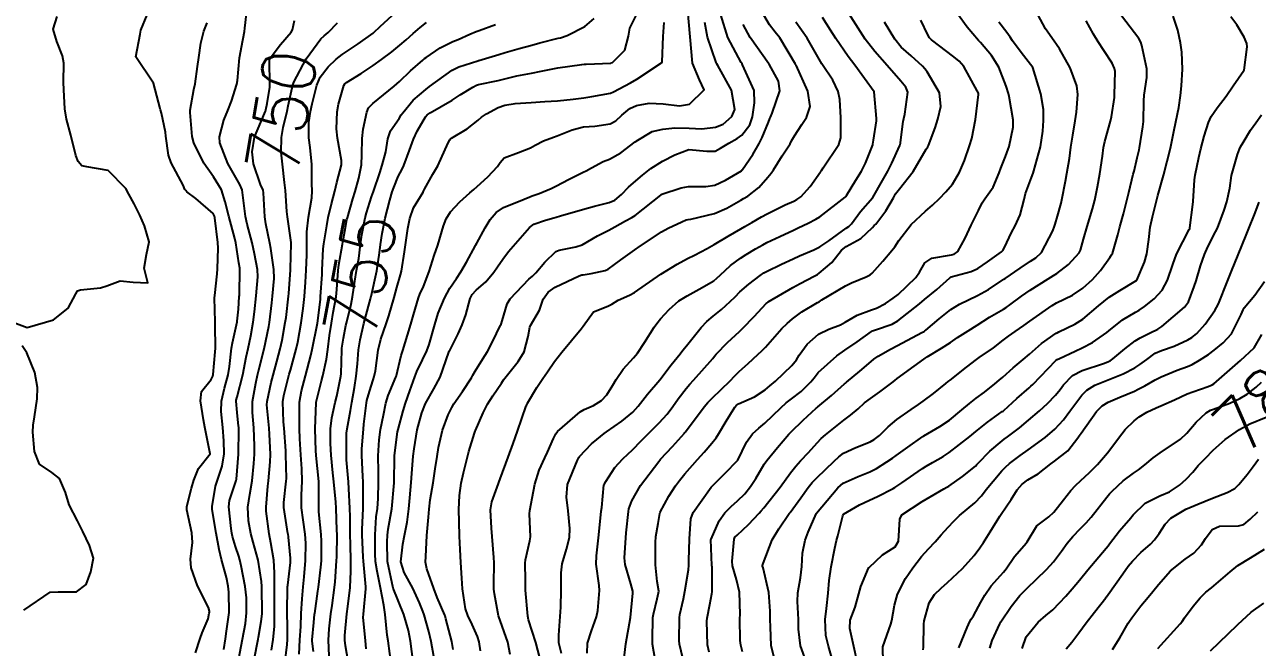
# Model space of a CAD drawing. Header units: metres. Extents: x 307586 to 320046, y 7427249 to 7434250.
# Drawn here: x 318041.1 to 318134.6, y 7431218.9 to 7431266.1 of the extents above; entities that cross this region are included whole.
import ezdxf
from ezdxf.enums import TextEntityAlignment as Align

# ---------------------------------------------------------------- set-up
doc = ezdxf.new("R2010")
doc.units = ezdxf.units.M
doc.header["$MEASUREMENT"] = 0
for name, color, linetype in [('Cotas', 45, 'Continuous'), ('Curvas de Nivel 1m', 11, 'Continuous'), ('Curvas de Nivel 5m', 15, 'Continuous')]:
    doc.layers.add(name, color=color, linetype=linetype)
doc.styles.add('Style-STANDARD', font='STANDARD.shx')

msp = doc.modelspace()

# ---------------------------------------------------------------- linework, layer by layer
at = {"layer": 'Curvas de Nivel 1m', "flags": 128}
for points, elevation in [([(318057.248, 7431217.527), (318057.533, 7431218.999), (318057.634, 7431219.524), (318057.845, 7431220.707), (318057.931, 7431221.521), (318057.928, 7431222.647), (318057.841, 7431223.522), (318057.53, 7431225.082), (318057.435, 7431225.527), (318057.363, 7431225.795), (318057.103, 7431226.544), (318056.868, 7431227.3), (318056.818, 7431227.543), (318056.766, 7431227.894), (318056.597, 7431229.545), (318056.653, 7431230.032), (318057.149, 7431231.54), (318057.164, 7431231.648), (318057.319, 7431233.538), (318057.346, 7431235.403), (318057.339, 7431235.538), (318057.33, 7431235.654), (318057.224, 7431236.687), (318057.152, 7431237.541), (318057.159, 7431237.615), (318057.236, 7431237.869), (318057.648, 7431239.534), (318057.919, 7431240.885), (318058.049, 7431241.529), (318058.255, 7431242.488), (318058.436, 7431243.523), (318058.531, 7431244.305), (318058.656, 7431245.52), (318058.788, 7431246.959), (318058.765, 7431247.519), (318058.545, 7431248.702), (318058.355, 7431249.525), (318057.981, 7431250.944), (318057.856, 7431251.533), (318057.816, 7431251.943), (318057.608, 7431253.537), (318057.429, 7431253.96), (318056.516, 7431255.549), (318055.914, 7431257.11), (318055.884, 7431257.556), (318056.214, 7431258.824), (318056.508, 7431259.55), (318056.801, 7431260.25), (318057.202, 7431261.543), (318057.247, 7431261.821), (318057.398, 7431263.541), (318057.416, 7431263.67), (318057.555, 7431264.345), (318057.779, 7431265.537), (318057.817, 7431265.778), (318058.015, 7431267.534)], 749), ([(318039.611, 7431243.747), (318041.297, 7431243.114), (318043.303, 7431243.7), (318044.416, 7431244.59), (318044.983, 7431245.684), (318045.12, 7431245.897), (318045.336, 7431245.987), (318046.872, 7431246.13), (318047.339, 7431246.267), (318048.344, 7431246.646), (318049.342, 7431246.559), (318050.454, 7431246.507), (318050.181, 7431247.622), (318050.339, 7431248.645), (318050.542, 7431249.618), (318050.191, 7431250.822), (318049.834, 7431251.626), (318049.412, 7431252.498), (318049.004, 7431253.222), (318048.782, 7431253.64), (318047.443, 7431255.01), (318045.837, 7431255.287), (318045.448, 7431255.363), (318045.179, 7431255.683), (318044.983, 7431256.159), (318044.615, 7431257.689), (318044.29, 7431258.887), (318044.161, 7431259.693), (318044.092, 7431261.116), (318044.064, 7431261.695), (318044.084, 7431263.148), (318043.991, 7431263.696), (318043.559, 7431264.772), (318043.273, 7431265.705), (318043.583, 7431266.678)], 746), ([(318054.077, 7431218.494), (318054.412, 7431219.566), (318054.572, 7431220.012), (318055.036, 7431221.072), (318055.111, 7431221.49), (318055.116, 7431221.559), (318055.116, 7431221.631), (318055.047, 7431221.919), (318054.208, 7431223.569), (318053.725, 7431224.932), (318053.686, 7431225.574), (318053.836, 7431226.842), (318053.783, 7431227.573), (318053.405, 7431229.303), (318053.41, 7431229.577), (318053.772, 7431230.955), (318053.939, 7431231.572), (318054.285, 7431232.456), (318055.183, 7431233.56), (318054.764, 7431235.564), (318054.664, 7431236.12), (318054.434, 7431237.568), (318054.53, 7431238.278), (318055.249, 7431239.185), (318055.376, 7431239.435), (318055.4, 7431239.559), (318055.559, 7431241.277), (318055.572, 7431241.557), (318055.568, 7431243.29), (318055.564, 7431243.557), (318055.518, 7431245.37), (318055.524, 7431245.558), (318055.711, 7431247.195), (318055.737, 7431247.556), (318055.788, 7431249.136), (318055.761, 7431249.556), (318055.53, 7431251.43), (318055.501, 7431251.559), (318055.405, 7431251.757), (318054.099, 7431252.89), (318053.421, 7431253.398), (318053.325, 7431253.484), (318053.264, 7431253.582), (318053.12, 7431253.892), (318052.221, 7431255.598), (318052.023, 7431256.166), (318051.825, 7431257.605), (318051.785, 7431257.914), (318051.49, 7431259.362), (318051.417, 7431259.611), (318051.392, 7431259.714), (318050.882, 7431261.616), (318049.543, 7431263.63), (318049.86, 7431265.336), (318049.92, 7431265.627), (318050.398, 7431266.808)], 747), ([(318060.83, 7431217.657), (318061.009, 7431219.107), (318061.05, 7431219.489), (318061.053, 7431219.529), (318061.028, 7431220.496), (318061.005, 7431221.49), (318061.004, 7431221.529), (318061.053, 7431223.49), (318061.065, 7431223.604), (318061.261, 7431225.317), (318061.277, 7431225.487), (318061.273, 7431225.666), (318061.111, 7431227.254), (318061.086, 7431227.49), (318061.078, 7431227.526), (318060.766, 7431229.494), (318060.76, 7431229.873), (318060.949, 7431231.492), (318060.96, 7431231.697), (318060.923, 7431233.493), (318060.907, 7431233.772), (318060.777, 7431235.494), (318060.741, 7431235.972), (318060.69, 7431237.495), (318060.753, 7431237.98), (318061.147, 7431239.491), (318061.168, 7431239.577), (318061.259, 7431239.883), (318061.699, 7431241.484), (318061.82, 7431242.014), (318062.069, 7431243.479), (318062.23, 7431244.565), (318062.328, 7431245.475), (318062.416, 7431246.546), (318062.465, 7431247.473), (318062.511, 7431248.62), (318062.507, 7431249.473), (318062.505, 7431250.354), (318062.634, 7431251.472), (318062.892, 7431252.942), (318062.913, 7431253.468), (318062.895, 7431254.004), (318062.893, 7431255.468), (318062.758, 7431256.763), (318062.665, 7431257.472), (318062.652, 7431258.64), (318062.782, 7431259.471), (318062.91, 7431260.06), (318063.258, 7431261.464), (318063.529, 7431262.083), (318064.119, 7431262.872), (318064.741, 7431263.448), (318065.194, 7431263.798), (318065.552, 7431264.05), (318066.387, 7431264.606), (318067.533, 7431265.42), (318067.556, 7431265.437), (318067.573, 7431265.456), (318068.078, 7431265.913), (318069.592, 7431267.308)], 752), ([(318065.706, 7431217.429), (318065.426, 7431219.024), (318065.38, 7431219.435), (318065.382, 7431219.79), (318065.545, 7431221.432), (318065.617, 7431222), (318065.785, 7431223.429), (318065.848, 7431224.662), (318065.834, 7431225.433), (318065.813, 7431226.725), (318065.802, 7431227.433), (318065.783, 7431228.784), (318065.771, 7431229.434), (318065.695, 7431230.897), (318065.66, 7431231.435), (318065.522, 7431233.095), (318065.505, 7431233.437), (318065.519, 7431235.126), (318065.554, 7431235.437), (318065.825, 7431236.836), (318065.922, 7431237.433), (318066.115, 7431238.567), (318066.257, 7431239.43), (318066.336, 7431240.366), (318066.415, 7431241.429), (318066.539, 7431242.179), (318066.82, 7431243.425), (318066.921, 7431243.812), (318067.331, 7431245.298), (318067.361, 7431245.391), (318067.369, 7431245.419), (318067.383, 7431245.469), (318067.806, 7431247.413), (318068.011, 7431248.773), (318068.091, 7431249.409), (318068.222, 7431250.238), (318068.457, 7431251.404), (318068.791, 7431252.774), (318068.979, 7431253.397), (318069.096, 7431253.727), (318069.44, 7431254.555), (318069.725, 7431255.111), (318069.86, 7431255.386), (318070.3, 7431256.546), (318070.592, 7431257.379), (318070.872, 7431257.986), (318071.499, 7431259.078), (318071.639, 7431259.23), (318071.856, 7431259.365), (318073.513, 7431260.333), (318074.123, 7431260.728), (318075.085, 7431261.324), (318075.378, 7431261.468), (318075.525, 7431261.511), (318077.007, 7431261.826), (318077.529, 7431261.951), (318078.418, 7431262.173), (318079.534, 7431262.389), (318080.274, 7431262.524), (318081.538, 7431262.784), (318083.364, 7431263.046), (318083.541, 7431263.063), (318083.686, 7431263.074), (318085.542, 7431263.144), (318085.588, 7431263.154), (318085.673, 7431263.199), (318086.62, 7431264.126), (318086.881, 7431265.187), (318086.985, 7431265.779), (318087.591, 7431267.008)], 756), ([(318068.913, 7431217.472), (318068.664, 7431219.394), (318068.606, 7431219.815), (318068.436, 7431221.396), (318068.343, 7431222.104), (318068.091, 7431223.4), (318067.83, 7431224.66), (318067.714, 7431225.411), (318067.675, 7431225.988), (318067.682, 7431227.411), (318067.766, 7431228.778), (318067.851, 7431229.409), (318067.917, 7431230.175), (318067.949, 7431231.408), (318067.945, 7431232.183), (318067.926, 7431233.409), (318067.982, 7431234.627), (318068.095, 7431235.407), (318068.313, 7431236.493), (318068.505, 7431237.401), (318068.677, 7431237.963), (318069.262, 7431239.353), (318069.272, 7431239.381), (318069.664, 7431241.001), (318069.782, 7431241.385), (318070.138, 7431242.538), (318070.387, 7431243.379), (318070.601, 7431244.09), (318070.977, 7431245.374), (318071.071, 7431245.637), (318071.342, 7431246.239), (318071.79, 7431247.363), (318072.157, 7431248.573), (318072.425, 7431249.354), (318072.859, 7431250.809), (318073.06, 7431251.345), (318073.408, 7431251.871), (318074.108, 7431252.641), (318074.856, 7431253.326), (318075.167, 7431253.583), (318075.43, 7431253.805), (318076.231, 7431254.522), (318076.953, 7431255.305), (318077.155, 7431255.604), (318077.46, 7431255.982), (318078.547, 7431256.367), (318079.467, 7431256.721), (318079.814, 7431256.922), (318080.451, 7431257.26), (318081.194, 7431257.536), (318081.479, 7431257.642), (318082.618, 7431258.101), (318083.489, 7431258.306), (318084.329, 7431258.373), (318085.493, 7431258.537), (318085.927, 7431258.765), (318086.377, 7431259.191), (318086.999, 7431259.694), (318087.51, 7431259.936), (318088.46, 7431260.113), (318089.512, 7431260.061), (318090.748, 7431259.9), (318091.512, 7431260.033), (318092.618, 7431261.114), (318092.275, 7431261.864), (318091.747, 7431263.127), (318091.573, 7431265.13), (318091.394, 7431267.132)], 758), ([(318075.676, 7431218.647), (318075.58, 7431219.312), (318075.443, 7431219.73), (318075.036, 7431220.622), (318074.72, 7431221.323), (318074.543, 7431221.831), (318074.31, 7431223.328), (318074.257, 7431224.147), (318074.192, 7431225.329), (318074.132, 7431226.301), (318074.075, 7431227.33), (318074.05, 7431228.409), (318074.031, 7431229.331), (318074.079, 7431230.406), (318074.214, 7431231.329), (318074.38, 7431232.119), (318074.676, 7431233.325), (318074.786, 7431233.727), (318075.21, 7431235.122), (318075.259, 7431235.273), (318075.282, 7431235.319), (318075.882, 7431236.658), (318076.203, 7431237.31), (318076.607, 7431237.942), (318077.257, 7431238.904), (318077.412, 7431239.147), (318077.522, 7431239.296), (318078.54, 7431240.546), (318078.994, 7431241.274), (318079.295, 7431242.431), (318079.412, 7431243.159), (318079.459, 7431243.268), (318080.137, 7431244.445), (318080.417, 7431245.259), (318080.79, 7431245.804), (318081.342, 7431246.172), (318083.157, 7431247.029), (318083.352, 7431247.1), (318083.452, 7431247.119), (318084.052, 7431247.213), (318085.128, 7431247.43), (318085.358, 7431247.536), (318086.311, 7431248.249), (318087.38, 7431249.016), (318087.478, 7431249.082), (318087.624, 7431249.176), (318089.395, 7431250.365), (318089.89, 7431250.653), (318090.938, 7431251.135), (318091.272, 7431251.264), (318091.405, 7431251.299), (318091.606, 7431251.328), (318093.409, 7431251.749), (318094.354, 7431252.15), (318095.42, 7431252.773), (318095.614, 7431252.885), (318095.929, 7431253.075), (318096.774, 7431253.725), (318097.445, 7431254.5), (318097.695, 7431254.81), (318097.88, 7431255.054), (318098.541, 7431256.121), (318099.139, 7431257.035), (318099.261, 7431257.249), (318099.482, 7431257.645), (318100.026, 7431258.494), (318100.377, 7431259.021), (318100.664, 7431259.866), (318100.497, 7431261.02), (318099.591, 7431262.981), (318099.564, 7431263.03), (318099.543, 7431263.066), (318098.355, 7431265.048), (318098.019, 7431265.495), (318097.583, 7431266.038), (318096.982, 7431267.066)], 762), ([(318080.167, 7431218.097), (318079.87, 7431219.262), (318079.312, 7431220.996), (318079.251, 7431221.268), (318079.093, 7431223.239), (318079.091, 7431223.27), (318079.074, 7431223.978), (318079.068, 7431225.27), (318079.095, 7431225.527), (318079.419, 7431226.957), (318079.458, 7431227.267), (318079.398, 7431229.008), (318079.414, 7431229.267), (318079.701, 7431230.721), (318079.799, 7431231.264), (318080.123, 7431232.311), (318080.556, 7431233.256), (318080.752, 7431233.692), (318081.205, 7431234.708), (318081.383, 7431235.074), (318081.517, 7431235.245), (318083.228, 7431236.742), (318083.526, 7431236.921), (318084.228, 7431237.21), (318084.856, 7431237.586), (318085.245, 7431238.028), (318085.695, 7431238.757), (318085.952, 7431239.193), (318086.499, 7431239.959), (318087.279, 7431240.822), (318087.581, 7431241.176), (318088.101, 7431241.978), (318088.826, 7431243.157), (318089.028, 7431243.434), (318089.312, 7431243.774), (318089.971, 7431244.495), (318090.716, 7431245.136), (318091.087, 7431245.381), (318091.337, 7431245.521), (318092.239, 7431246.014), (318093.349, 7431246.66), (318093.595, 7431246.853), (318093.841, 7431247.095), (318094.628, 7431247.823), (318095.372, 7431248.381), (318095.801, 7431248.651), (318096.517, 7431249.069), (318097.068, 7431249.381), (318097.388, 7431249.549), (318098.357, 7431250.01), (318099.397, 7431250.482), (318099.767, 7431250.659), (318100.518, 7431251.019), (318101.106, 7431251.313), (318101.408, 7431251.501), (318103.314, 7431252.982), (318103.369, 7431253.035), (318103.425, 7431253.124), (318104.127, 7431254.289), (318104.564, 7431254.969), (318104.87, 7431255.555), (318105.415, 7431256.961), (318105.425, 7431257.009), (318105.478, 7431257.314), (318105.697, 7431258.761), (318105.705, 7431258.958), (318105.523, 7431260.96), (318104.049, 7431262.975), (318103.553, 7431263.638), (318102.603, 7431264.995), (318102.206, 7431265.627), (318101.589, 7431266.597)], 764), ([(318088.999, 7431217.541), (318088.724, 7431219.153), (318088.706, 7431219.473), (318088.748, 7431221.153), (318088.777, 7431221.421), (318089.057, 7431222.588), (318089.174, 7431223.036), (318089.181, 7431223.149), (318089.074, 7431223.889), (318088.929, 7431225.152), (318088.942, 7431226.983), (318088.952, 7431227.152), (318088.971, 7431227.297), (318089.13, 7431228.289), (318089.259, 7431229.031), (318089.297, 7431229.148), (318089.957, 7431230.34), (318090.451, 7431231.137), (318090.753, 7431231.548), (318091.172, 7431232.048), (318092.123, 7431233.116), (318092.617, 7431233.683), (318093.202, 7431234.363), (318093.526, 7431234.779), (318093.733, 7431235.095), (318094.291, 7431236.02), (318094.96, 7431237.083), (318095.084, 7431237.233), (318095.237, 7431237.337), (318096.443, 7431237.87), (318097.253, 7431238.404), (318097.609, 7431238.703), (318098.033, 7431239.048), (318099.275, 7431240.243), (318099.62, 7431240.686), (318099.832, 7431241.025), (318100.443, 7431241.867), (318101.299, 7431242.611), (318102.077, 7431242.998), (318102.964, 7431243.329), (318103.311, 7431243.517), (318104.231, 7431244.059), (318105.325, 7431244.45), (318105.701, 7431244.583), (318106.372, 7431244.95), (318106.949, 7431245.331), (318107.34, 7431245.618), (318108.684, 7431246.92), (318108.963, 7431247.311), (318109.369, 7431248.008), (318109.895, 7431248.385), (318111.379, 7431248.629), (318111.588, 7431248.678), (318111.85, 7431248.883), (318112.413, 7431249.894), (318112.874, 7431250.868), (318113.054, 7431251.22), (318113.42, 7431251.981), (318113.71, 7431252.575), (318113.907, 7431252.855), (318114.534, 7431253.757), (318115, 7431254.845), (318115.112, 7431255.187), (318115.465, 7431256.081), (318115.685, 7431256.623), (318115.757, 7431256.837), (318116.049, 7431258.28), (318116.043, 7431258.835), (318115.755, 7431260.603), (318115.704, 7431260.838), (318115.531, 7431261.397), (318114.962, 7431262.846), (318114.422, 7431263.712), (318113.571, 7431264.709), (318113.497, 7431264.786), (318113.419, 7431264.862), (318112.563, 7431265.856), (318111.831, 7431266.886)], 768), ([(318097.941, 7431218.109), (318097.708, 7431219.043), (318097.645, 7431220.436), (318097.641, 7431221.044), (318097.638, 7431221.633), (318097.534, 7431223.053), (318097.091, 7431224.929), (318097.054, 7431225.06), (318097.051, 7431225.103), (318097.095, 7431225.254), (318097.775, 7431227.05), (318098.284, 7431227.884), (318099.08, 7431229.031), (318099.144, 7431229.122), (318099.95, 7431230.227), (318100.519, 7431231.016), (318100.805, 7431231.375), (318101.17, 7431231.742), (318102.491, 7431232.99), (318102.838, 7431233.335), (318103.192, 7431233.61), (318104.124, 7431234.046), (318105.206, 7431234.467), (318105.527, 7431234.638), (318105.923, 7431234.953), (318106.575, 7431235.591), (318107.225, 7431236.145), (318108.325, 7431236.924), (318108.868, 7431237.286), (318109.242, 7431237.546), (318110.021, 7431238.133), (318110.954, 7431238.893), (318111.124, 7431239.032), (318111.265, 7431239.146), (318112.51, 7431240.106), (318113.281, 7431240.706), (318113.367, 7431240.774), (318113.481, 7431240.858), (318114.557, 7431241.584), (318115.303, 7431242.151), (318115.688, 7431242.456), (318116.208, 7431242.831), (318116.868, 7431243.273), (318117.321, 7431243.595), (318119.009, 7431244.795), (318119.335, 7431244.983), (318120.54, 7431245.579), (318121.346, 7431246.112), (318122.077, 7431246.759), (318122.676, 7431247.438), (318123.378, 7431248.429), (318123.507, 7431248.613), (318123.573, 7431248.738), (318123.991, 7431250.14), (318124.145, 7431250.733), (318124.415, 7431251.733), (318124.671, 7431252.728), (318124.819, 7431253.346), (318125.16, 7431254.723), (318125.218, 7431254.96), (318125.466, 7431255.982), (318125.607, 7431256.583), (318125.636, 7431256.718), (318125.895, 7431258.318), (318125.926, 7431258.716), (318125.949, 7431260.286), (318125.987, 7431260.715), (318126.196, 7431262.061), (318126.18, 7431262.714), (318125.804, 7431264.484), (318125.728, 7431264.718), (318125.576, 7431265.014), (318124.254, 7431266.733)], 772), ([(318100.46, 7431217.556), (318099.939, 7431219.021), (318099.791, 7431220.267), (318099.771, 7431221.023), (318099.703, 7431222.377), (318099.741, 7431223.023), (318099.926, 7431224.176), (318100.02, 7431225.021), (318100.089, 7431226.034), (318100.275, 7431227.018), (318100.514, 7431227.624), (318101.109, 7431229.01), (318101.119, 7431229.034), (318101.143, 7431229.061), (318102.755, 7431230.986), (318103.166, 7431231.324), (318104.291, 7431231.849), (318105.175, 7431232.198), (318105.682, 7431232.451), (318106.485, 7431232.947), (318106.905, 7431233.225), (318107.19, 7431233.42), (318108.077, 7431234.05), (318109.212, 7431234.86), (318109.243, 7431234.879), (318109.293, 7431234.909), (318110.484, 7431235.633), (318111.225, 7431236.117), (318112.166, 7431236.876), (318112.736, 7431237.372), (318113.246, 7431237.76), (318113.882, 7431238.226), (318114.652, 7431238.846), (318114.985, 7431239.123), (318115.268, 7431239.371), (318116.051, 7431240.056), (318116.961, 7431240.823), (318117.14, 7431240.966), (318117.287, 7431241.099), (318118.2, 7431241.906), (318119.311, 7431242.682), (318119.381, 7431242.721), (318119.526, 7431242.788), (318120.717, 7431243.378), (318121.323, 7431243.752), (318122.523, 7431244.752), (318123.34, 7431245.41), (318124.152, 7431245.924), (318125.352, 7431246.651), (318125.392, 7431246.68), (318125.422, 7431246.719), (318126.012, 7431248.075), (318126.181, 7431248.712), (318126.328, 7431249.776), (318126.451, 7431250.71), (318126.611, 7431251.512), (318126.911, 7431252.705), (318127.02, 7431253.122), (318127.452, 7431254.625), (318127.475, 7431254.7), (318127.483, 7431254.729), (318127.984, 7431256.692), (318128.229, 7431257.952), (318128.379, 7431258.687), (318128.603, 7431259.773), (318128.735, 7431260.682), (318128.804, 7431261.411), (318128.885, 7431262.68), (318128.852, 7431263.967), (318128.741, 7431264.682), (318128.543, 7431265.646), (318128.174, 7431266.691)], 773), ([(318102.494, 7431217.494), (318102.052, 7431218.995), (318101.844, 7431219.811), (318101.795, 7431220.999), (318101.892, 7431221.838), (318102.024, 7431222.996), (318102.107, 7431223.965), (318102.251, 7431224.993), (318102.538, 7431226.419), (318102.665, 7431226.987), (318102.754, 7431227.35), (318103.141, 7431228.849), (318103.173, 7431228.949), (318103.2, 7431228.979), (318104.415, 7431229.702), (318105.154, 7431230.052), (318105.777, 7431230.334), (318106.957, 7431230.942), (318107.09, 7431231.014), (318107.164, 7431231.059), (318107.603, 7431231.369), (318109.178, 7431232.452), (318109.46, 7431232.627), (318109.947, 7431232.902), (318110.742, 7431233.35), (318111.201, 7431233.653), (318112.767, 7431234.867), (318113.217, 7431235.237), (318114.118, 7431235.957), (318115.232, 7431236.753), (318115.283, 7431236.789), (318115.338, 7431236.839), (318116.335, 7431237.741), (318117.259, 7431238.552), (318117.4, 7431238.678), (318117.537, 7431238.816), (318119.281, 7431240.616), (318119.377, 7431240.694), (318119.558, 7431240.787), (318120.743, 7431241.324), (318121.295, 7431241.572), (318122.076, 7431241.983), (318123.149, 7431242.742), (318123.314, 7431242.881), (318124.345, 7431243.708), (318125.329, 7431244.285), (318125.607, 7431244.441), (318126.004, 7431244.713), (318126.743, 7431245.302), (318127.345, 7431245.954), (318127.764, 7431246.694), (318128.157, 7431247.902), (318128.44, 7431248.684), (318129.402, 7431250.55), (318129.443, 7431250.629), (318129.456, 7431250.669), (318129.669, 7431252.428), (318129.697, 7431252.667), (318129.812, 7431254.303), (318129.855, 7431254.666), (318130.136, 7431255.994), (318130.278, 7431256.662), (318130.528, 7431257.619), (318130.869, 7431258.656), (318131.062, 7431259.1), (318131.514, 7431259.748), (318132.195, 7431260.64), (318132.734, 7431261.433), (318133.552, 7431262.571), (318133.572, 7431262.6), (318133.577, 7431262.62), (318133.805, 7431264.383), (318133.779, 7431264.618), (318133.578, 7431265.107), (318133.004, 7431266.046), (318132.546, 7431266.636)], 774), ([(318056.204, 7431218.741), (318056.332, 7431219.54), (318056.426, 7431220.135), (318056.619, 7431221.536), (318056.601, 7431223.079), (318056.548, 7431223.538), (318056.413, 7431224.199), (318056.035, 7431225.546), (318055.85, 7431226.302), (318055.641, 7431227.555), (318055.337, 7431229.352), (318055.332, 7431229.558), (318055.592, 7431231.12), (318055.724, 7431231.554), (318056.1, 7431232.624), (318056.227, 7431233.55), (318056.203, 7431234.545), (318056.136, 7431235.551), (318056.019, 7431236.758), (318056.031, 7431237.552), (318056.26, 7431238.533), (318056.53, 7431239.547), (318056.637, 7431240.172), (318056.804, 7431241.545), (318056.865, 7431241.967), (318057.226, 7431243.541), (318057.236, 7431243.608), (318057.318, 7431244.523), (318057.389, 7431245.482), (318057.397, 7431245.539), (318057.399, 7431245.604), (318057.429, 7431247.539), (318057.42, 7431247.606), (318057.358, 7431248.014), (318057.121, 7431249.543), (318057.053, 7431249.868), (318056.604, 7431251.548), (318056.316, 7431252.649), (318056.03, 7431253.554), (318055.437, 7431254.527), (318054.694, 7431255.568), (318053.938, 7431257.106), (318053.817, 7431257.577), (318053.661, 7431259.408), (318053.67, 7431259.578), (318053.951, 7431261.142), (318054.034, 7431261.575), (318054.229, 7431262.88), (318054.309, 7431263.572), (318054.465, 7431264.665), (318054.708, 7431265.569), (318054.959, 7431266.186)], 748), ([(318059.825, 7431218.682), (318059.948, 7431219.501), (318060.045, 7431220.482), (318060.065, 7431221.5), (318060.06, 7431222.492), (318060.053, 7431223.5), (318060.043, 7431224.535), (318060.001, 7431225.501), (318059.78, 7431226.829), (318059.662, 7431227.505), (318059.422, 7431229.215), (318059.414, 7431229.507), (318059.558, 7431231.105), (318059.607, 7431231.506), (318059.734, 7431232.948), (318059.744, 7431233.504), (318059.673, 7431235.038), (318059.642, 7431235.506), (318059.475, 7431237.264), (318059.488, 7431237.507), (318059.804, 7431238.947), (318059.948, 7431239.503), (318060.229, 7431240.54), (318060.485, 7431241.498), (318060.631, 7431242.155), (318060.87, 7431243.494), (318060.927, 7431243.876), (318061.123, 7431245.492), (318061.141, 7431245.685), (318061.269, 7431247.491), (318061.273, 7431247.572), (318061.318, 7431249.491), (318061.312, 7431249.553), (318061.035, 7431251.494), (318061, 7431251.901), (318060.894, 7431253.495), (318060.822, 7431254.106), (318060.65, 7431255.498), (318060.564, 7431256.397), (318060.574, 7431257.499), (318060.723, 7431258.255), (318061.008, 7431259.495), (318061.089, 7431259.904), (318061.445, 7431261.491), (318061.461, 7431261.553), (318061.525, 7431261.708), (318062.454, 7431263.476), (318063.566, 7431264.982), (318063.814, 7431265.213), (318064.112, 7431265.455), (318064.835, 7431266.193)], 751), ([(318061.925, 7431218.395), (318061.979, 7431219.476), (318062.046, 7431220.492), (318062.088, 7431221.474), (318062.165, 7431222.585), (318062.233, 7431223.472), (318062.304, 7431224.242), (318062.414, 7431225.47), (318062.424, 7431226.788), (318062.371, 7431227.471), (318062.218, 7431228.563), (318062.111, 7431229.475), (318062.109, 7431230.437), (318062.147, 7431231.475), (318062.12, 7431232.424), (318062.061, 7431233.477), (318061.978, 7431234.702), (318061.948, 7431235.479), (318061.94, 7431236.199), (318061.96, 7431237.479), (318062.095, 7431238.327), (318062.398, 7431239.473), (318062.812, 7431241.003), (318062.92, 7431241.465), (318063.303, 7431243.46), (318063.535, 7431245.253), (318063.553, 7431245.458), (318063.661, 7431247.146), (318063.672, 7431247.457), (318063.749, 7431249.077), (318063.789, 7431249.456), (318064.018, 7431250.829), (318064.133, 7431251.453), (318064.378, 7431252.486), (318064.619, 7431253.448), (318064.78, 7431254.099), (318065.134, 7431255.443), (318065.137, 7431255.762), (318064.821, 7431257.447), (318064.755, 7431258.172), (318064.814, 7431259.447), (318064.913, 7431260.035), (318065.309, 7431261.442), (318065.389, 7431261.577), (318065.525, 7431261.686), (318066.615, 7431262.346), (318067.538, 7431262.962), (318068.172, 7431263.411), (318068.959, 7431263.992), (318069.559, 7431264.491), (318070.037, 7431264.914), (318070.562, 7431265.38), (318071.101, 7431265.851), (318071.581, 7431266.213)], 753), ([(318063.01, 7431218.583), (318062.92, 7431219.36), (318062.921, 7431219.462), (318063.036, 7431220.792), (318063.097, 7431221.405), (318063.103, 7431221.459), (318063.35, 7431223.167), (318063.392, 7431223.457), (318063.578, 7431224.963), (318063.61, 7431225.455), (318063.617, 7431226.946), (318063.596, 7431227.455), (318063.425, 7431229.171), (318063.411, 7431229.457), (318063.428, 7431231.19), (318063.415, 7431231.457), (318063.219, 7431233.424), (318063.218, 7431233.46), (318063.188, 7431233.794), (318063.128, 7431235.461), (318063.204, 7431237.432), (318063.211, 7431237.46), (318063.235, 7431237.579), (318063.622, 7431239.091), (318063.716, 7431239.455), (318063.996, 7431240.732), (318064.095, 7431241.452), (318064.235, 7431242.509), (318064.381, 7431243.449), (318064.512, 7431244.251), (318064.722, 7431245.446), (318064.786, 7431245.998), (318064.883, 7431247.445), (318064.93, 7431247.871), (318065.199, 7431249.442), (318065.229, 7431249.588), (318065.388, 7431250.42), (318065.549, 7431251.291), (318065.585, 7431251.438), (318065.994, 7431252.857), (318066.162, 7431253.433), (318066.439, 7431254.429), (318066.641, 7431255.428), (318066.677, 7431256.212), (318066.701, 7431257.428), (318066.778, 7431258.129), (318067.043, 7431259.425), (318067.185, 7431259.744), (318067.51, 7431260.09), (318069.117, 7431261.396), (318069.527, 7431261.755), (318070.368, 7431262.548), (318071.305, 7431263.372), (318071.432, 7431263.484), (318071.546, 7431263.576), (318072.611, 7431264.3), (318073.564, 7431264.773), (318073.968, 7431264.935), (318074.869, 7431265.327), (318075.351, 7431265.547), (318075.576, 7431265.623), (318076.817, 7431266.071)], 754), ([(318067.014, 7431218.801), (318066.946, 7431219.411), (318066.785, 7431221.159), (318066.793, 7431221.414), (318066.983, 7431223.332), (318066.99, 7431223.411), (318066.99, 7431223.485), (318066.795, 7431225.423), (318066.778, 7431225.741), (318066.707, 7431227.424), (318066.708, 7431227.835), (318066.773, 7431229.424), (318066.778, 7431229.793), (318066.776, 7431231.424), (318066.761, 7431231.83), (318066.672, 7431233.425), (318066.677, 7431233.938), (318066.792, 7431235.424), (318066.838, 7431235.803), (318067.037, 7431237.422), (318067.065, 7431237.592), (318067.246, 7431238.276), (318067.523, 7431239.152), (318067.61, 7431239.415), (318067.706, 7431239.852), (318067.924, 7431241.41), (318068.12, 7431242.237), (318068.516, 7431243.402), (318068.714, 7431243.997), (318069.131, 7431245.393), (318069.341, 7431246.159), (318069.617, 7431247.121), (318069.683, 7431247.387), (318069.907, 7431248.853), (318069.974, 7431249.384), (318070.165, 7431250.613), (318070.313, 7431251.381), (318070.602, 7431252.187), (318071.314, 7431253.371), (318071.353, 7431253.442), (318071.426, 7431253.594), (318072.069, 7431254.735), (318072.426, 7431255.355), (318073.224, 7431257.098), (318073.345, 7431257.342), (318073.406, 7431257.409), (318073.475, 7431257.449), (318074.656, 7431258.158), (318075.495, 7431258.825), (318075.76, 7431259.056), (318076.128, 7431259.314), (318077.021, 7431259.791), (318077.509, 7431259.949), (318078.301, 7431260.078), (318079.512, 7431260.167), (318080.544, 7431260.228), (318081.513, 7431260.295), (318082.695, 7431260.412), (318083.516, 7431260.522), (318084.123, 7431260.608), (318085.519, 7431260.856), (318085.761, 7431260.957), (318086.176, 7431261.193), (318087.054, 7431261.658), (318087.53, 7431261.928), (318089.392, 7431263.152), (318089.456, 7431263.24), (318089.512, 7431265.151), (318089.584, 7431266.23)], 757), ([(318070.579, 7431217.795), (318070.367, 7431219.377), (318070.221, 7431220.188), (318069.866, 7431221.382), (318069.063, 7431223.39), (318068.628, 7431225.397), (318068.592, 7431226.882), (318068.618, 7431227.397), (318068.664, 7431227.853), (318068.938, 7431229.393), (318069.124, 7431231.352), (318069.126, 7431231.391), (318069.156, 7431233.363), (318069.16, 7431233.39), (318069.158, 7431233.416), (318069.186, 7431233.62), (318069.388, 7431235.211), (318069.423, 7431235.388), (318069.8, 7431236.811), (318069.974, 7431237.383), (318070.311, 7431238.315), (318070.699, 7431239.376), (318070.853, 7431239.789), (318071.276, 7431240.68), (318071.593, 7431241.365), (318071.768, 7431241.843), (318072.205, 7431243.356), (318072.465, 7431244.203), (318072.931, 7431245.346), (318073.34, 7431246.098), (318073.845, 7431246.837), (318074.186, 7431247.332), (318074.62, 7431248.071), (318075.292, 7431249.321), (318075.326, 7431249.378), (318075.385, 7431249.5), (318076.031, 7431250.679), (318076.415, 7431251.31), (318076.871, 7431251.843), (318077.412, 7431252.207), (318078.992, 7431252.85), (318079.42, 7431253.026), (318079.6, 7431253.089), (318080.12, 7431253.263), (318081.031, 7431253.652), (318081.432, 7431253.856), (318082.35, 7431254.325), (318083.448, 7431254.874), (318083.679, 7431254.988), (318084.081, 7431255.214), (318084.978, 7431255.684), (318085.46, 7431255.878), (318086.3, 7431256.356), (318087.399, 7431257.181), (318087.44, 7431257.214), (318087.474, 7431257.242), (318088.692, 7431257.954), (318089.488, 7431258.138), (318090.392, 7431258.239), (318091.489, 7431258.219), (318092.44, 7431258.165), (318093.491, 7431258.289), (318094.06, 7431258.528), (318094.72, 7431259.088), (318094.953, 7431259.641), (318094.705, 7431261.088), (318093.667, 7431262.974), (318093.582, 7431263.1), (318093.544, 7431263.179), (318092.885, 7431265.11), (318092.676, 7431266.206)], 759), ([(318073.606, 7431218.742), (318073.491, 7431219.335), (318073.04, 7431221.05), (318072.981, 7431221.279), (318072.962, 7431221.341), (318072.393, 7431222.687), (318072.124, 7431223.354), (318071.606, 7431224.841), (318071.513, 7431225.364), (318071.521, 7431225.788), (318071.597, 7431227.363), (318071.724, 7431228.771), (318071.774, 7431229.361), (318071.862, 7431230.071), (318072.076, 7431231.356), (318072.243, 7431232.424), (318072.378, 7431233.352), (318072.498, 7431234.046), (318072.8, 7431235.346), (318073.225, 7431236.501), (318073.498, 7431237.07), (318073.653, 7431237.336), (318074.301, 7431238.275), (318074.986, 7431239.323), (318075.086, 7431239.501), (318075.268, 7431239.827), (318075.848, 7431240.744), (318076.198, 7431241.311), (318076.571, 7431242.027), (318077.194, 7431243.301), (318077.229, 7431243.376), (318077.308, 7431243.62), (318077.7, 7431244.922), (318077.92, 7431245.291), (318079.348, 7431246.772), (318079.608, 7431247.01), (318079.867, 7431247.265), (318080.55, 7431248.073), (318081.377, 7431248.868), (318081.638, 7431248.987), (318082.896, 7431249.227), (318083.385, 7431249.388), (318084.548, 7431250.052), (318085.396, 7431250.505), (318085.85, 7431250.744), (318086.67, 7431251.187), (318087.149, 7431251.44), (318087.407, 7431251.611), (318089.335, 7431253.151), (318089.381, 7431253.194), (318089.424, 7431253.217), (318090.873, 7431253.694), (318091.433, 7431253.788), (318092.744, 7431253.799), (318093.435, 7431253.901), (318094.258, 7431254.274), (318095.452, 7431254.99), (318095.502, 7431255.029), (318095.544, 7431255.079), (318096.313, 7431256.223), (318096.807, 7431257.067), (318097.03, 7431257.514), (318097.497, 7431258.675), (318097.614, 7431258.946), (318097.668, 7431259.058), (318097.794, 7431259.343), (318098.367, 7431261.047), (318098.252, 7431261.771), (318097.561, 7431263.06), (318097.543, 7431263.089), (318096.119, 7431265.075), (318095.583, 7431266.079)], 761), ([(318077.932, 7431218.358), (318077.756, 7431219.283), (318077.043, 7431221.29), (318076.722, 7431222.957), (318076.68, 7431223.296), (318076.674, 7431223.691), (318076.702, 7431225.304), (318076.689, 7431225.712), (318076.559, 7431227.306), (318076.497, 7431227.931), (318076.43, 7431229.307), (318076.537, 7431229.918), (318077.034, 7431231.301), (318077.068, 7431231.397), (318077.167, 7431231.66), (318077.766, 7431233.291), (318078.147, 7431234.337), (318078.481, 7431235.281), (318079.139, 7431237.179), (318079.172, 7431237.271), (318079.195, 7431237.309), (318079.235, 7431237.383), (318079.945, 7431238.571), (318080.402, 7431239.259), (318080.753, 7431239.77), (318081.276, 7431240.546), (318081.832, 7431241.242), (318083.301, 7431243.015), (318083.391, 7431243.13), (318083.444, 7431243.219), (318084.226, 7431244.304), (318085.326, 7431244.731), (318085.629, 7431244.896), (318086.119, 7431245.192), (318086.957, 7431245.563), (318087.339, 7431245.778), (318089.353, 7431247.15), (318090.584, 7431247.918), (318091.371, 7431248.341), (318091.892, 7431248.605), (318092.86, 7431249.108), (318093.386, 7431249.4), (318094.442, 7431250.04), (318095.398, 7431250.587), (318095.713, 7431250.764), (318096.241, 7431251.072), (318096.97, 7431251.501), (318097.41, 7431251.74), (318098.776, 7431252.399), (318099.42, 7431252.7), (318099.641, 7431252.808), (318099.958, 7431253.025), (318100.654, 7431253.798), (318101.451, 7431254.903), (318101.493, 7431254.969), (318101.523, 7431255.009), (318101.659, 7431255.211), (318102.842, 7431256.989), (318102.984, 7431257.484), (318102.977, 7431258.988), (318102.907, 7431260.379), (318102.79, 7431260.991), (318102.378, 7431261.844), (318101.593, 7431263.009), (318101.544, 7431263.093), (318100.439, 7431265.021), (318099.585, 7431266.246)], 763), ([(318083.764, 7431218.46), (318083.78, 7431219.212), (318084.084, 7431220.158), (318084.463, 7431221.206), (318084.569, 7431221.683), (318084.706, 7431223.204), (318084.679, 7431223.594), (318084.452, 7431225.206), (318084.474, 7431225.832), (318084.619, 7431227.205), (318084.658, 7431227.667), (318084.832, 7431229.203), (318084.859, 7431229.49), (318085.033, 7431231.201), (318085.069, 7431231.296), (318085.166, 7431231.463), (318085.853, 7431232.517), (318086.471, 7431233.187), (318086.853, 7431233.519), (318087.193, 7431233.848), (318087.843, 7431234.53), (318088.474, 7431235.161), (318089.22, 7431235.902), (318089.811, 7431236.561), (318090.247, 7431237.14), (318090.659, 7431237.718), (318091.254, 7431238.509), (318091.542, 7431238.843), (318091.811, 7431239.122), (318093.28, 7431240.785), (318093.422, 7431240.958), (318093.541, 7431241.097), (318094.395, 7431241.986), (318095.3, 7431242.818), (318095.438, 7431242.942), (318095.572, 7431243.077), (318096.422, 7431243.963), (318097.331, 7431244.933), (318097.396, 7431244.995), (318097.478, 7431245.058), (318099.344, 7431246.151), (318099.91, 7431246.461), (318100.96, 7431247.014), (318101.219, 7431247.147), (318101.356, 7431247.226), (318102.312, 7431248.053), (318103.032, 7431248.985), (318103.386, 7431249.264), (318104.497, 7431249.864), (318105.4, 7431250.683), (318105.526, 7431250.834), (318105.639, 7431250.958), (318106.413, 7431251.949), (318106.972, 7431252.945), (318107.134, 7431253.236), (318107.433, 7431253.628), (318108.461, 7431254.925), (318109.47, 7431256.619), (318109.577, 7431256.803), (318109.634, 7431256.908), (318110.15, 7431258.246), (318110.349, 7431258.902), (318110.565, 7431259.847), (318110.467, 7431260.901), (318109.546, 7431262.474), (318109.356, 7431262.719), (318109.172, 7431262.916), (318108.311, 7431263.685), (318107.564, 7431264.362), (318107.071, 7431264.945), (318106.298, 7431266.241)], 766), ([(318086.501, 7431217.677), (318086.699, 7431219.175), (318087.043, 7431221.17), (318087.226, 7431223.004), (318087.22, 7431223.168), (318087.071, 7431223.72), (318086.637, 7431225.185), (318086.591, 7431225.692), (318086.691, 7431227.184), (318086.725, 7431227.578), (318086.883, 7431229.183), (318086.926, 7431229.401), (318087.151, 7431229.998), (318087.814, 7431231.17), (318089.181, 7431232.977), (318089.259, 7431233.072), (318089.326, 7431233.149), (318090.233, 7431234.104), (318091.138, 7431235.131), (318091.171, 7431235.173), (318091.214, 7431235.226), (318092.633, 7431237.109), (318092.91, 7431237.432), (318093.243, 7431237.759), (318093.925, 7431238.421), (318094.603, 7431239.087), (318094.918, 7431239.432), (318095.27, 7431239.796), (318095.954, 7431240.395), (318096.705, 7431241.066), (318097.002, 7431241.347), (318097.289, 7431241.645), (318098.519, 7431243.042), (318098.91, 7431243.434), (318099.314, 7431243.786), (318100.036, 7431244.309), (318101.215, 7431245.011), (318101.293, 7431245.051), (318101.334, 7431245.077), (318101.552, 7431245.224), (318103.346, 7431246.281), (318103.809, 7431246.514), (318104.919, 7431246.964), (318105.202, 7431247.115), (318105.357, 7431247.246), (318106.18, 7431248.142), (318106.86, 7431248.945), (318107.088, 7431249.241), (318107.39, 7431249.698), (318108.323, 7431250.926), (318109.418, 7431251.934), (318109.938, 7431252.392), (318110.465, 7431252.9), (318110.943, 7431253.389), (318111.444, 7431253.987), (318111.996, 7431254.882), (318112.361, 7431255.775), (318112.743, 7431256.871), (318112.913, 7431257.437), (318113.204, 7431258.864), (318113.432, 7431260.771), (318113.421, 7431260.862), (318113.335, 7431261.054), (318112.308, 7431262.879), (318111.958, 7431263.285), (318111.56, 7431263.626), (318109.859, 7431264.907), (318109.716, 7431265.05), (318109.577, 7431265.292), (318109.059, 7431266.39)], 767), ([(318091.007, 7431218.074), (318090.76, 7431219.133), (318090.732, 7431219.427), (318090.746, 7431221.133), (318090.781, 7431221.397), (318091.057, 7431222.584), (318091.171, 7431223.128), (318091.438, 7431224.774), (318091.46, 7431225.125), (318091.46, 7431225.488), (318091.505, 7431227.124), (318091.62, 7431228.638), (318091.799, 7431229.12), (318093.162, 7431231.031), (318093.195, 7431231.067), (318093.228, 7431231.099), (318094.207, 7431232.055), (318095.183, 7431233.08), (318095.839, 7431234.438), (318096.293, 7431235.069), (318096.773, 7431235.509), (318097.221, 7431235.87), (318098.447, 7431237.042), (318098.847, 7431237.428), (318099.243, 7431237.719), (318099.994, 7431238.28), (318100.723, 7431239.015), (318100.957, 7431239.322), (318101.27, 7431239.71), (318102.685, 7431240.989), (318103.287, 7431241.4), (318104.236, 7431242.028), (318105.302, 7431242.823), (318105.387, 7431242.874), (318105.61, 7431242.957), (318106.868, 7431243.386), (318107.313, 7431243.629), (318108.948, 7431244.916), (318109.336, 7431245.233), (318110.257, 7431245.988), (318111.243, 7431246.891), (318111.301, 7431246.943), (318111.354, 7431246.96), (318112.874, 7431247.354), (318113.364, 7431247.587), (318114.119, 7431248.105), (318115.173, 7431248.842), (318115.273, 7431248.952), (318115.386, 7431249.189), (318115.928, 7431250.305), (318116.217, 7431250.832), (318116.581, 7431251.662), (318116.877, 7431252.826), (318116.995, 7431253.266), (318117.449, 7431254.472), (318117.57, 7431254.818), (318117.631, 7431254.994), (318118.137, 7431256.81), (318118.302, 7431257.996), (318118.352, 7431258.807), (318118.345, 7431259.641), (318118.158, 7431260.81), (318117.553, 7431262.82), (318116.67, 7431263.935), (318116.011, 7431264.836), (318115.834, 7431265.096), (318115.579, 7431265.449), (318114.976, 7431266.236)], 769), ([(318095.537, 7431218.551), (318095.4, 7431219.074), (318095.367, 7431219.415), (318095.344, 7431221.075), (318095.352, 7431221.383), (318095.309, 7431223.078), (318095.077, 7431224.035), (318094.786, 7431225.083), (318094.758, 7431225.422), (318094.906, 7431227.082), (318094.963, 7431227.234), (318095.118, 7431227.404), (318095.994, 7431228.208), (318096.8, 7431229.063), (318096.962, 7431229.245), (318097.147, 7431229.467), (318098.387, 7431231.042), (318099.174, 7431232.113), (318099.574, 7431232.631), (318099.934, 7431233.022), (318100.545, 7431233.664), (318101.204, 7431234.387), (318101.507, 7431234.707), (318101.82, 7431235.001), (318103.224, 7431236.106), (318103.726, 7431236.477), (318104.292, 7431236.969), (318104.792, 7431237.412), (318105.245, 7431237.755), (318105.95, 7431238.256), (318106.862, 7431238.944), (318107.087, 7431239.12), (318107.266, 7431239.253), (318108.55, 7431240.195), (318109.281, 7431240.723), (318109.386, 7431240.804), (318109.542, 7431240.907), (318110.633, 7431241.556), (318111.3, 7431241.998), (318111.833, 7431242.354), (318112.644, 7431242.87), (318113.317, 7431243.31), (318114.267, 7431243.907), (318115.33, 7431244.513), (318115.528, 7431244.641), (318115.796, 7431244.835), (318116.681, 7431245.485), (318117.344, 7431245.939), (318118.7, 7431246.8), (318119.099, 7431247.052), (318119.359, 7431247.223), (318120.255, 7431247.896), (318121.061, 7431248.773), (318121.169, 7431248.988), (318121.393, 7431249.819), (318121.658, 7431250.766), (318122.064, 7431252.12), (318122.24, 7431252.758), (318122.457, 7431253.768), (318122.63, 7431254.752), (318122.817, 7431256.1), (318122.905, 7431256.749), (318123.011, 7431257.216), (318123.432, 7431258.741), (318123.506, 7431259.07), (318123.728, 7431260.531), (318123.742, 7431260.738), (318123.78, 7431262.507), (318123.746, 7431262.738), (318123.557, 7431263.14), (318122.921, 7431264.104), (318122.489, 7431264.756), (318122.145, 7431265.328), (318121.589, 7431266.333)], 771), ([(318106.189, 7431217.759), (318106.175, 7431218.943), (318106.768, 7431220.662), (318106.861, 7431220.933), (318107.055, 7431222.107), (318107.285, 7431222.937), (318107.896, 7431224.113), (318108.44, 7431224.92), (318109.102, 7431225.786), (318109.644, 7431226.369), (318110.137, 7431226.9), (318110.591, 7431227.426), (318111.13, 7431227.999), (318111.555, 7431228.465), (318111.986, 7431228.877), (318113.153, 7431229.846), (318113.648, 7431230.366), (318114.016, 7431230.851), (318114.527, 7431231.492), (318115.184, 7431232.261), (318115.468, 7431232.558), (318115.786, 7431232.834), (318116.59, 7431233.435), (318117.203, 7431233.867), (318118.491, 7431234.801), (318119.219, 7431235.428), (318119.87, 7431236.14), (318120.354, 7431236.779), (318120.727, 7431237.289), (318121.251, 7431237.997), (318121.632, 7431238.389), (318122.247, 7431238.755), (318123.267, 7431239.157), (318124.391, 7431239.61), (318125.276, 7431240.077), (318125.666, 7431240.33), (318126.177, 7431240.711), (318126.819, 7431241.175), (318127.293, 7431241.384), (318128.27, 7431241.714), (318129.306, 7431242.192), (318129.603, 7431242.372), (318129.965, 7431242.663), (318130.612, 7431243.365), (318131.33, 7431244.405), (318131.478, 7431244.648), (318131.616, 7431244.926), (318132.299, 7431246.636), (318132.601, 7431247.395), (318133.105, 7431248.624), (318133.39, 7431249.302), (318133.775, 7431250.241), (318133.92, 7431250.615), (318134.341, 7431251.689), (318134.704, 7431252.607)], 776), ([(318109.226, 7431218.702), (318109.244, 7431218.908), (318109.279, 7431220.669), (318109.304, 7431220.907), (318109.694, 7431222.266), (318110.082, 7431222.9), (318110.583, 7431223.39), (318111.082, 7431223.823), (318112.205, 7431224.873), (318113.103, 7431225.866), (318113.528, 7431226.436), (318113.804, 7431226.853), (318114.319, 7431227.654), (318115.041, 7431228.841), (318115.083, 7431228.901), (318115.144, 7431228.989), (318115.895, 7431230.093), (318116.365, 7431230.828), (318116.726, 7431231.268), (318117.174, 7431231.585), (318117.958, 7431232.032), (318118.905, 7431232.794), (318119.195, 7431233.013), (318120.195, 7431233.788), (318120.964, 7431234.772), (318121.066, 7431234.92), (318121.216, 7431235.121), (318122.378, 7431236.753), (318122.79, 7431237.196), (318123.244, 7431237.479), (318124.133, 7431237.848), (318125.257, 7431238.313), (318125.535, 7431238.441), (318126.048, 7431238.712), (318126.824, 7431239.148), (318127.27, 7431239.392), (318128.478, 7431239.885), (318129.278, 7431240.171), (318129.62, 7431240.327), (318130.186, 7431240.661), (318130.858, 7431241.086), (318131.294, 7431241.396), (318131.984, 7431241.958), (318132.595, 7431242.631), (318133.328, 7431244.101), (318133.478, 7431244.472), (318133.568, 7431244.618), (318134.37, 7431245.583), (318135.111, 7431246.602)], 777), ([(318111.945, 7431218.876), (318112.57, 7431220.398), (318112.761, 7431220.864), (318112.875, 7431221.033), (318113.049, 7431221.283), (318113.604, 7431222.315), (318113.9, 7431222.852), (318114.377, 7431223.55), (318115.088, 7431224.344), (318115.328, 7431224.6), (318115.512, 7431224.836), (318116.16, 7431225.772), (318117.075, 7431226.82), (318117.09, 7431226.844), (318117.114, 7431226.896), (318117.849, 7431228.092), (318118.746, 7431228.796), (318119.146, 7431229.133), (318119.857, 7431230.082), (318120.421, 7431230.777), (318120.788, 7431231.154), (318121.174, 7431231.524), (318121.815, 7431232.129), (318122.441, 7431232.751), (318123.202, 7431233.627), (318123.689, 7431234.254), (318124.033, 7431234.732), (318124.538, 7431235.408), (318125.226, 7431236.061), (318125.599, 7431236.346), (318126.189, 7431236.71), (318126.898, 7431237.043), (318127.24, 7431237.197), (318128.275, 7431237.657), (318129.254, 7431238.089), (318129.666, 7431238.256), (318130.831, 7431238.654), (318131.146, 7431238.769), (318131.265, 7431238.847), (318133.283, 7431240.62), (318134.313, 7431241.594), (318134.911, 7431242.604)], 778), ([(318041.043, 7431221.73), (318043.057, 7431223.074), (318043.646, 7431223.105), (318045.057, 7431223.107), (318045.782, 7431223.669), (318046.119, 7431224.623), (318046.34, 7431225.661), (318046.035, 7431226.604), (318045.515, 7431227.676), (318045.121, 7431228.473), (318044.486, 7431229.686), (318044.204, 7431230.632), (318043.767, 7431231.694), (318043.167, 7431232.134), (318042.244, 7431232.785), (318041.849, 7431233.72), (318041.738, 7431235.189), (318041.762, 7431235.722), (318041.857, 7431236.358), (318042.06, 7431237.718), (318042.095, 7431238.571), (318041.891, 7431239.72), (318041.275, 7431241.205), (318040.923, 7431241.734)], 746), ([(318114.273, 7431218.847), (318114.455, 7431219.419), (318115.041, 7431220.686), (318115.123, 7431220.839), (318115.891, 7431222.001), (318116.565, 7431222.825), (318116.807, 7431223.092), (318117.078, 7431223.37), (318118.576, 7431224.798), (318119.099, 7431225.369), (318119.715, 7431226.176), (318120.157, 7431226.78), (318120.588, 7431227.308), (318121.129, 7431227.875), (318121.578, 7431228.322), (318121.964, 7431228.758), (318123.158, 7431230.265), (318123.369, 7431230.53), (318123.556, 7431230.736), (318124.402, 7431231.501), (318125.184, 7431232.093), (318125.564, 7431232.34), (318126.042, 7431232.712), (318126.656, 7431233.248), (318127.202, 7431233.64), (318128.732, 7431234.677), (318129.218, 7431235.133), (318129.929, 7431235.959), (318130.681, 7431236.656), (318131.026, 7431236.862), (318131.237, 7431236.946), (318132.484, 7431237.392), (318133.25, 7431237.755), (318133.793, 7431238.077), (318134.466, 7431238.608), (318134.878, 7431238.992)], 779), ([(318120.062, 7431218.78), (318120.508, 7431219.296), (318121.035, 7431220.01), (318121.581, 7431220.762), (318122.23, 7431221.578), (318123.072, 7431222.651), (318123.106, 7431222.706), (318123.135, 7431222.739), (318123.947, 7431223.869), (318124.545, 7431224.725), (318124.776, 7431225.044), (318125.1, 7431225.439), (318125.741, 7431226.08), (318126.456, 7431226.707), (318126.778, 7431227.043), (318127.125, 7431227.517), (318127.589, 7431228.24), (318128.013, 7431228.687), (318129.15, 7431229.358), (318130.062, 7431229.752), (318131.158, 7431230.188), (318132.282, 7431230.633), (318132.854, 7431230.938), (318133.172, 7431231.246), (318133.796, 7431232.002), (318134.252, 7431232.609), (318134.656, 7431233.148)], 781), ([(318123.575, 7431218.734), (318124.14, 7431219.62), (318124.777, 7431220.723), (318124.875, 7431220.892), (318125.049, 7431221.143), (318125.742, 7431222.034), (318126.278, 7431222.708), (318126.641, 7431223.141), (318127.083, 7431223.673), (318127.988, 7431224.687), (318129.102, 7431225.585), (318129.739, 7431226.031), (318130.325, 7431226.658), (318130.634, 7431227.141), (318131.131, 7431227.831), (318131.687, 7431228.09), (318133.135, 7431228.093), (318133.543, 7431228.21), (318134.019, 7431228.611), (318134.593, 7431229.161)], 782), ([(318127.024, 7431218.807), (318128.722, 7431220.675), (318128.865, 7431220.853), (318129.05, 7431221.126), (318129.702, 7431222.025), (318130.222, 7431222.659), (318130.659, 7431223.072), (318131.08, 7431223.403), (318132.513, 7431224.629), (318133.098, 7431225.09), (318134.042, 7431225.672), (318135.11, 7431226.342)], 783), ([(318131.023, 7431218.65), (318133.043, 7431220.579), (318133.062, 7431220.601), (318133.081, 7431220.62), (318134.102, 7431221.565), (318135.067, 7431222.237)], 784)]:
    msp.add_lwpolyline(points, dxfattribs=dict(at, elevation=elevation))
at = {"layer": 'Curvas de Nivel 5m', "flags": 128}
for points, elevation in [([(318072.14, 7431218.219), (318071.93, 7431219.356), (318071.761, 7431220.09), (318071.41, 7431221.364), (318071.312, 7431221.633), (318071.052, 7431222.262), (318070.532, 7431223.375), (318069.882, 7431224.581), (318069.635, 7431225.385), (318069.776, 7431226.714), (318069.916, 7431227.382), (318070.119, 7431228.39), (318070.245, 7431229.379), (318070.309, 7431230.221), (318070.423, 7431231.377), (318070.47, 7431232.077), (318070.564, 7431233.376), (318070.632, 7431233.935), (318070.878, 7431235.373), (318070.938, 7431235.65), (318071.226, 7431236.662), (318071.5, 7431237.366), (318072.136, 7431238.47), (318072.616, 7431239.35), (318073.282, 7431241.246), (318073.303, 7431241.32), (318073.313, 7431241.34), (318073.989, 7431242.64), (318074.294, 7431243.33), (318074.553, 7431244.089), (318074.883, 7431245.325), (318075.033, 7431245.626), (318075.339, 7431245.938), (318076.075, 7431246.584), (318076.689, 7431247.307), (318076.954, 7431247.709), (318077.368, 7431248.297), (318077.804, 7431248.866), (318078.139, 7431249.289), (318079.397, 7431250.706), (318079.725, 7431250.942), (318080.597, 7431251.258), (318081.221, 7431251.436), (318081.405, 7431251.486), (318081.745, 7431251.584), (318083.411, 7431252.057), (318084.308, 7431252.317), (318085.417, 7431252.589), (318085.844, 7431252.77), (318086.354, 7431253.191), (318086.88, 7431253.737), (318087.439, 7431254.223), (318087.965, 7431254.652), (318088.58, 7431255.163), (318089.459, 7431255.721), (318090.404, 7431256.2), (318091.468, 7431256.592), (318092.825, 7431256.469), (318093.467, 7431256.476), (318093.873, 7431256.692), (318094.489, 7431257.09), (318095.131, 7431257.431), (318095.482, 7431257.693), (318096.093, 7431258.475), (318096.29, 7431259.072), (318096.438, 7431260.147), (318096.412, 7431261.071), (318095.542, 7431263.018), (318095.506, 7431263.08), (318095.431, 7431263.195), (318094.411, 7431265.092), (318093.88, 7431266.807)], 760), ([(318081.807, 7431218.442), (318081.621, 7431219.241), (318081.615, 7431219.827), (318081.724, 7431221.24), (318081.761, 7431221.95), (318081.787, 7431223.239), (318081.777, 7431224.545), (318081.866, 7431225.238), (318082.202, 7431226.331), (318082.428, 7431227.23), (318082.448, 7431227.905), (318082.323, 7431229.232), (318082.188, 7431230.269), (318082.273, 7431231.233), (318083.026, 7431233.067), (318083.107, 7431233.221), (318083.134, 7431233.27), (318083.185, 7431233.342), (318084.085, 7431234.325), (318085.167, 7431235.2), (318085.198, 7431235.215), (318085.213, 7431235.227), (318086.391, 7431236.018), (318087.228, 7431236.721), (318087.635, 7431237.174), (318088.331, 7431238.08), (318089.263, 7431239.15), (318090.125, 7431240.291), (318090.807, 7431241.135), (318091.019, 7431241.4), (318091.289, 7431241.737), (318092.406, 7431243.113), (318092.838, 7431243.579), (318093.316, 7431243.969), (318093.94, 7431244.478), (318094.587, 7431245.087), (318094.969, 7431245.452), (318095.34, 7431245.817), (318096.006, 7431246.414), (318096.873, 7431247.065), (318097.164, 7431247.253), (318097.357, 7431247.361), (318098.501, 7431247.908), (318099.372, 7431248.324), (318099.854, 7431248.547), (318100.941, 7431249.014), (318101.249, 7431249.147), (318101.385, 7431249.221), (318102.08, 7431249.69), (318103.399, 7431250.638), (318103.598, 7431250.781), (318103.786, 7431250.976), (318104.482, 7431251.9), (318105.423, 7431252.96), (318106.148, 7431254.247), (318106.546, 7431254.949), (318106.843, 7431255.562), (318107.473, 7431256.899), (318107.486, 7431256.94), (318107.723, 7431258.713), (318107.762, 7431258.936), (318107.84, 7431259.269), (318108.059, 7431260.932), (318107.919, 7431261.324), (318107.531, 7431261.778), (318106.505, 7431262.95), (318105.559, 7431264.028), (318104.828, 7431264.967), (318103.592, 7431266.903)], 765), ([(318093.015, 7431218.549), (318092.891, 7431219.102), (318092.832, 7431220.894), (318092.849, 7431221.103), (318093.054, 7431222.159), (318093.216, 7431222.944), (318093.235, 7431223.098), (318093.225, 7431224.965), (318093.218, 7431225.099), (318093.144, 7431227.068), (318093.15, 7431227.1), (318093.756, 7431228.471), (318094.204, 7431229.089), (318094.675, 7431229.557), (318095.152, 7431229.99), (318095.7, 7431230.532), (318096.13, 7431231.07), (318096.54, 7431231.695), (318097.18, 7431232.771), (318097.381, 7431233.057), (318098.198, 7431234.045), (318099.042, 7431235.033), (318099.215, 7431235.215), (318100.141, 7431236.103), (318101.124, 7431237.011), (318101.184, 7431237.06), (318101.234, 7431237.105), (318102.275, 7431237.967), (318103.261, 7431238.845), (318103.335, 7431238.906), (318103.421, 7431238.978), (318104.426, 7431239.814), (318105.279, 7431240.549), (318105.502, 7431240.736), (318105.818, 7431240.955), (318106.745, 7431241.488), (318107.291, 7431241.763), (318109.131, 7431242.733), (318109.312, 7431242.831), (318109.363, 7431242.859), (318109.425, 7431242.909), (318110.449, 7431243.771), (318111.329, 7431244.473), (318111.978, 7431244.88), (318113.34, 7431245.547), (318114.194, 7431246.002), (318115.352, 7431246.771), (318115.392, 7431246.8), (318115.448, 7431246.839), (318116.582, 7431247.611), (318117.373, 7431248.136), (318117.781, 7431248.41), (318118.198, 7431248.808), (318119.052, 7431250.448), (318119.189, 7431250.793), (318119.246, 7431250.951), (318119.414, 7431251.545), (318119.687, 7431252.53), (318119.747, 7431252.787), (318120.016, 7431254.215), (318120.124, 7431254.783), (318120.32, 7431255.926), (318120.423, 7431256.78), (318120.572, 7431257.694), (318120.766, 7431258.777), (318120.854, 7431259.432), (318120.958, 7431260.776), (318120.876, 7431261.433), (318120.368, 7431262.782), (318119.567, 7431264.214), (318119.337, 7431264.56), (318119.159, 7431264.796), (318118.51, 7431265.734), (318117.928, 7431266.815)], 770), ([(318058.518, 7431217.994), (318058.812, 7431219.512), (318058.843, 7431219.685), (318059.033, 7431220.87), (318059.117, 7431221.435), (318059.12, 7431221.509), (318059.102, 7431223.47), (318059.101, 7431223.51), (318059.069, 7431223.899), (318058.816, 7431225.513), (318058.445, 7431226.855), (318058.257, 7431227.523), (318058.074, 7431228.478), (318058.037, 7431229.526), (318058.188, 7431230.484), (318058.354, 7431231.522), (318058.489, 7431232.833), (318058.543, 7431233.52), (318058.547, 7431234.165), (318058.479, 7431235.521), (318058.379, 7431236.677), (318058.385, 7431237.523), (318058.631, 7431238.903), (318058.778, 7431239.517), (318058.868, 7431239.907), (318059.283, 7431241.51), (318059.615, 7431243.192), (318059.665, 7431243.506), (318059.843, 7431244.987), (318059.901, 7431245.504), (318060.027, 7431246.822), (318060.013, 7431247.503), (318059.773, 7431249.102), (318059.698, 7431249.507), (318059.395, 7431250.969), (318059.316, 7431251.511), (318059.233, 7431253.325), (318059.19, 7431253.513), (318058.99, 7431253.956), (318058.464, 7431255.525), (318058.353, 7431256.418), (318058.548, 7431257.524), (318059.298, 7431259.32), (318059.383, 7431259.512), (318059.407, 7431259.599), (318059.502, 7431260.084), (318059.697, 7431261.332), (318059.71, 7431261.508), (318059.683, 7431263.367), (318059.718, 7431263.508), (318060.5, 7431264.559), (318061.32, 7431265.493), (318061.415, 7431265.651), (318061.582, 7431266.375)], 750), ([(318064.199, 7431218.254), (318064.139, 7431219.449), (318064.187, 7431220.292), (318064.328, 7431221.447), (318064.415, 7431222.081), (318064.609, 7431223.445), (318064.656, 7431223.857), (318064.763, 7431225.443), (318064.774, 7431225.765), (318064.794, 7431227.443), (318064.785, 7431227.776), (318064.722, 7431229.444), (318064.698, 7431229.894), (318064.56, 7431231.446), (318064.487, 7431232.129), (318064.361, 7431233.448), (318064.303, 7431234.343), (318064.308, 7431235.449), (318064.399, 7431236.27), (318064.663, 7431237.446), (318064.772, 7431237.912), (318065.078, 7431239.442), (318065.097, 7431239.61), (318065.151, 7431241.441), (318065.163, 7431241.563), (318065.292, 7431242.302), (318065.475, 7431243.265), (318065.513, 7431243.438), (318065.871, 7431244.888), (318065.98, 7431245.434), (318066.146, 7431246.631), (318066.279, 7431247.431), (318066.439, 7431248.353), (318066.582, 7431249.428), (318066.687, 7431250.129), (318066.928, 7431251.425), (318067.027, 7431251.804), (318067.419, 7431253.021), (318067.552, 7431253.418), (318068.029, 7431254.826), (318068.221, 7431255.408), (318068.494, 7431256.436), (318068.655, 7431257.402), (318068.857, 7431258.025), (318069.496, 7431258.955), (318069.669, 7431259.219), (318069.777, 7431259.387), (318070.56, 7431260.332), (318071.521, 7431261.157), (318071.808, 7431261.366), (318073.536, 7431262.611), (318074.019, 7431262.855), (318075.472, 7431263.321), (318075.528, 7431263.335), (318075.543, 7431263.344), (318077.056, 7431263.799), (318077.553, 7431263.947), (318078.593, 7431264.249), (318079.562, 7431264.513), (318080.16, 7431264.668), (318081.569, 7431265.022), (318081.749, 7431265.069), (318082.244, 7431265.24), (318083.58, 7431265.918), (318084.285, 7431266.514)], 755), ([(318104.255, 7431217.717), (318103.981, 7431218.97), (318103.68, 7431220.33), (318103.707, 7431220.973), (318104.071, 7431221.951), (318104.357, 7431222.967), (318104.516, 7431223.521), (318105.092, 7431224.888), (318105.116, 7431224.936), (318105.13, 7431224.96), (318106.136, 7431225.916), (318107.109, 7431226.516), (318107.363, 7431226.936), (318107.457, 7431228.616), (318107.614, 7431228.933), (318109.153, 7431229.957), (318109.756, 7431230.305), (318110.8, 7431230.894), (318111.034, 7431231.022), (318111.166, 7431231.103), (318112.206, 7431231.846), (318113.19, 7431232.634), (318113.303, 7431232.747), (318113.398, 7431232.858), (318114.283, 7431233.768), (318115.21, 7431234.539), (318115.383, 7431234.666), (318115.623, 7431234.836), (318116.528, 7431235.519), (318117.226, 7431236.097), (318118.038, 7431236.808), (318118.663, 7431237.378), (318119.251, 7431237.993), (318119.609, 7431238.435), (318119.87, 7431238.784), (318120.562, 7431239.485), (318121.274, 7431239.857), (318122.968, 7431240.433), (318123.281, 7431240.543), (318123.416, 7431240.605), (318123.612, 7431240.737), (318124.512, 7431241.51), (318125.304, 7431242.119), (318125.678, 7431242.346), (318126.445, 7431242.709), (318127.018, 7431243.001), (318127.318, 7431243.208), (318129.048, 7431244.674), (318129.337, 7431245.072), (318129.782, 7431246.232), (318129.92, 7431246.664), (318130.25, 7431247.781), (318130.553, 7431248.658), (318130.811, 7431249.234), (318131.4, 7431250.354), (318131.54, 7431250.648), (318132.053, 7431252.011), (318132.258, 7431252.638), (318132.474, 7431253.665), (318132.614, 7431254.633), (318133.054, 7431256.212), (318133.209, 7431256.624), (318133.297, 7431256.802), (318133.481, 7431257.126), (318134.049, 7431258.06), (318134.457, 7431258.61), (318134.891, 7431259.224)], 775), ([(318116.725, 7431218.814), (318117.032, 7431219.695), (318117.957, 7431220.806), (318118.54, 7431221.308), (318119.057, 7431221.751), (318119.578, 7431222.272), (318120.045, 7431222.78), (318120.527, 7431223.327), (318121.085, 7431223.997), (318121.716, 7431224.761), (318123.11, 7431226.418), (318123.25, 7431226.6), (318123.355, 7431226.738), (318124.124, 7431227.734), (318124.962, 7431228.722), (318125.044, 7431228.821), (318125.145, 7431228.948), (318126.055, 7431229.809), (318127.16, 7431230.366), (318127.915, 7431230.689), (318128.671, 7431231.177), (318129.177, 7431231.632), (318129.671, 7431232.18), (318130.091, 7431232.661), (318130.624, 7431233.231), (318131.205, 7431233.835), (318132.114, 7431234.636), (318133.221, 7431235.408), (318134.005, 7431235.832), (318135.23, 7431236.336)], 780)]:
    msp.add_lwpolyline(points, dxfattribs=dict(at, elevation=elevation))

# ---------------------------------------------------------------- texts
at = {"layer": 'Cotas', "style": 'Style-STANDARD'}
for s, rotation, p in [('750', 80.23422, (318060.582, 7431259.452, 750)), ('755', 79.08263, (318066.555, 7431247.11, 755)), ('780', 44.79286, (318135.504, 7431238.017, 780))]:
    msp.add_text(s, height=4, rotation=rotation, dxfattribs=at).set_placement(p, align=Align.MIDDLE_CENTER)

doc.saveas('drawing.dxf')
